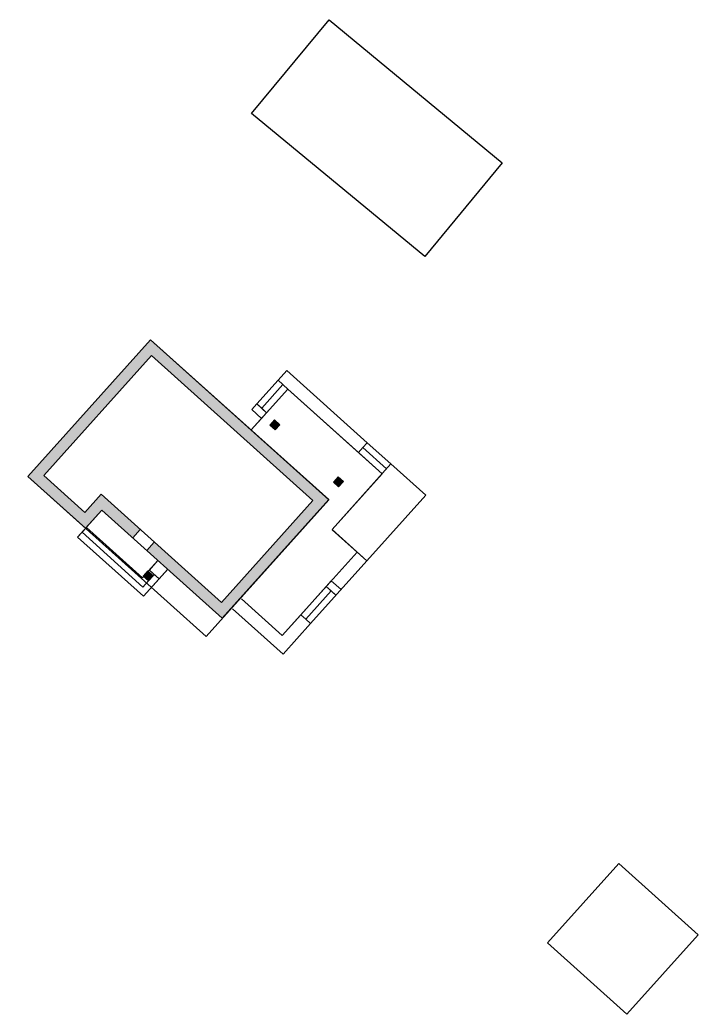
# Model space of a CAD drawing. Header units: millimetres. Extents: x 6513161.2 to 6513197.5, y 5959763.4 to 5959816.6.
import ezdxf

# ---------------------------------------------------------------- set-up
doc = ezdxf.new("R2010")
doc.units = ezdxf.units.MM
doc.layers.add('!_Budynki', color=7, linetype='Continuous')

# ---------------------------------------------------------------- blocks, each defined once
blk = doc.blocks.new('dom')
at = {"lineweight": 5}
for points in [[(818, 1106), (780, 1106), (780, 1068), (818, 1068)], [(1274, 1106), (1236, 1106), (1236, 1068), (1274, 1068)], [(737, 190), (737, 130), (1280, 130), (1280, 982), (0, 982), (0, 0), (415, 0), (415, 6), (415, 130), (637, 130), (637, 190), (355, 190), (355, 60), (60, 60), (60, 922), (1220, 922), (1220, 190)], [(853, 14.5), (853, 52.5), (815, 52.5), (815, 14.5)]]:
    blk.add_hatch(color=256, dxfattribs=at).paths.add_polyline_path(points)
for p, q in [((1230, 1346, -47), (652, 1346, -47)), ((652, 1346, -47), (652, 1276, -47)), ((1230, 1346), (1230, 1311)), ((1400, 1346), (1230, 1346)), ((1650, 1346), (1400, 1346)), ((1400, 1346), (1400, 875)), ((1650, 875), (1650, 1346)), ((722, 1276, -12), (652, 1276, -47)), ((652, 1276), (652, 1106)), ((687, 1276), (652, 1276)), ((687, 1106), (687, 1276)), ((687, 1276), (687, 1106)), ((722, 1276), (687, 1276)), ((1230, 1276, -12), (722, 1276, -12)), ((1400, 1276), (722, 1276)), ((722, 1276), (722, 982)), ((722, 1106), (722, 1276)), ((1230, 1311), (1400, 1311)), ((1230, 1311), (1230, 1276)), ((1400, 1311), (1230, 1311)), ((1230, 1276), (1400, 1276)), ((1400, 875, -12), (1400, 1276, -12)), ((1400, 875), (1400, 1276)), ((652, 1106), (687, 1106)), ((652, 1106), (652, 1065)), ((722, 1106), (652, 1106)), ((652, 1065), (722, 1065)), ((687, 1106), (722, 1106)), ((722, 1065), (722, 1106)), ((722, 1065), (722, 982)), ((0, 982), (1280, 982)), ((0, 0), (0, 982)), ((1280, 982), (1280, 130)), ((60, 922), (1220, 922)), ((60, 60), (60, 922)), ((1220, 922), (1220, 190)), ((1580, 875, -12), (1400, 875, -12)), ((1580, 875), (1400, 875)), ((1400, 875), (1650, 875)), ((1401, 875, -47), (1650, 875, -47)), ((1580, 275), (1580, 875)), ((1650, 425), (1650, 875)), ((1580, 668.3, -12), (1650, 668.3, -12)), ((1580, 627, -12), (1580, 668.3, -12)), ((1650, 668.3, -12), (1650, 627, -12)), ((1650, 627, -12), (1580, 627, -12)), ((1580, 627), (1580, 425)), ((1615, 627), (1580, 627)), ((1615, 425), (1615, 627)), ((1615, 627), (1615, 425)), ((1650, 627), (1615, 627)), ((1580, 275, -12), (1580, 425, -12)), ((1580, 425), (1615, 425)), ((1615, 425), (1650, 425)), ((1650, 205, -47), (1650, 425, -47)), ((1287, 275, -12), (1580, 275, -12)), ((1287, 275), (1580, 275)), ((1220, 190), (355, 190)), ((355, 190), (355, 60)), ((1287, 205, -47), (1650, 205, -47)), ((1280, 130), (415, 130)), ((415, 130), (415, 0)), ((415, 130), (415, -64)), ((818, 52.5), (818, 130)), ((818, 130), (818, 61)), ((888, -64), (888, 130)), ((888, 61), (888, 130)), ((355, 60), (60, 60)), ((818, 61), (888, 61)), ((818, 61), (818, 52.5)), ((853, 61), (818, 61)), ((853, 61), (853, -29)), ((888, 61), (853, 61)), ((853, -29), (853, 61)), ((888, -64), (888, 61)), ((415, 0), (0, 0)), ((415, 6), (818, 6)), ((818, 6), (415, 6)), ((415, 6), (415, -29)), ((818, 6), (818, 14.5)), ((818, 14.5), (818, 6)), ((853, -29), (415, -29)), ((415, -29), (415, -64)), ((415, -29), (853, -29)), ((415, -64), (888, -64)), ((415, -64), (888, -64))]:
    blk.add_line(p, q, dxfattribs=at)
at = {"linetype": 'Continuous', "lineweight": 5}
for p, q in [((818, 1106), (780, 1106)), ((780, 1106), (780, 1068)), ((780, 1068), (818, 1068)), ((818, 1068), (818, 1106)), ((1274, 1106), (1236, 1106)), ((1236, 1106), (1236, 1068)), ((1236, 1068), (1274, 1068)), ((1274, 1068), (1274, 1106)), ((637, 130), (637, 190)), ((737, 190), (737, 130)), ((853, 52.5), (815, 52.5)), ((815, 52.5), (815, 14.5)), ((815, 14.5), (853, 14.5)), ((853, 14.5), (853, 52.5))]:
    blk.add_line(p, q, dxfattribs=at)

msp = doc.modelspace()

# ---------------------------------------------------------------- linework, layer by layer
at = {"layer": '!_Budynki'}
for points in [[(6513177.767, 5959816.559), (6513187.022, 5959808.92), (6513182.884, 5959803.907), (6513173.629, 5959811.546)], [(6513161.665, 5959792.15), (6513171.19, 5959783.6), (6513177.75, 5959790.907), (6513168.225, 5959799.458)], [(6513189.449, 5959767.21), (6513193.691, 5959763.403), (6513197.498, 5959767.644), (6513193.256, 5959771.452)]]:
    msp.add_lwpolyline(points, close=True, dxfattribs=at)

# ---------------------------------------------------------------- block references
at = {"layer": '!_Budynki', "xscale": 0.01, "yscale": 0.01, "zscale": 0.01, "rotation": 318.0879900614249}
msp.add_blockref('dom', (6513161.665, 5959792.15), dxfattribs=at)

doc.saveas('drawing.dxf')
